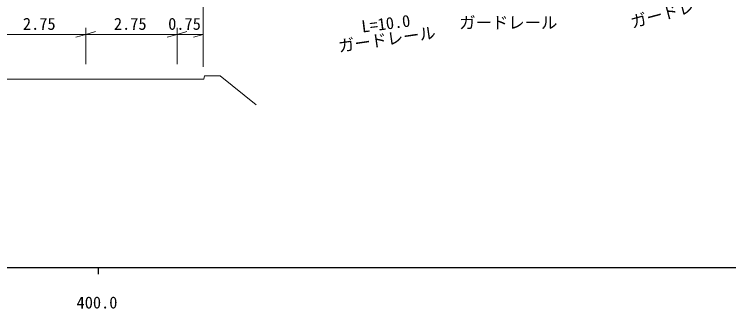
# Model space of a CAD drawing. Units: millimetres, scale not verified. Extents: x 40000 to 680000, y 20000 to 380000.
# Drawn here: x 455216 to 564299, y 198715 to 243661 of the extents above; entities that cross this region are included whole.
import ezdxf
from ezdxf.enums import TextEntityAlignment as Align

# ---------------------------------------------------------------- set-up
doc = ezdxf.new("R2010")
doc.units = ezdxf.units.MM
doc.header["$LTSCALE"] = 1000
for name, color, linetype, lineweight in [('M-BGD', 7, 'Continuous', 13), ('M-STR-HTXT', 7, 'Continuous', 13), ('M-TTL-BAND', 7, 'Continuous', 25)]:
    doc.layers.add(name, color=color, linetype=linetype, lineweight=lineweight)
doc.styles.add('ＭＳ ゴシック', font='')
doc.styles.get('ＭＳ ゴシック').set_extended_font_data('MS Gothic')

msp = doc.modelspace()

# ---------------------------------------------------------------- linework, layer by layer
at = {"layer": 'M-BGD'}
for p, q in [((448829, 233755), (484151, 233755)), ((484151, 233755), (484240, 234288)), ((484240, 234288), (486636, 234288)), ((486636, 234288), (492138, 229850))]:
    msp.add_line(p, q, dxfattribs=at)
at = {"layer": 'M-STR-HTXT'}
for p, q in [((484062, 246292), (484062, 235619)), ((466135, 241589), (466135, 236062)), ((480068, 241589), (480068, 236062)), ((452290, 240589), (466135, 240589)), ((466135, 240589), (464635, 240169)), ((466135, 240589), (467635, 241009)), ((466135, 240589), (480068, 240589)), ((480068, 240589), (478568, 240169)), ((480068, 240589), (481568, 241009)), ((480068, 240589), (484062, 240589)), ((484062, 240589), (482562, 240169))]:
    msp.add_line(p, q, dxfattribs=at)
at = {"layer": 'M-TTL-BAND'}
for p, q in [((40000, 205000), (579000, 205000)), ((468000, 205000), (468000, 204000))]:
    msp.add_line(p, q, dxfattribs=at)

# ---------------------------------------------------------------- texts
at = {"layer": 'M-STR-HTXT', "style": 'ＭＳ ゴシック'}
for s, rotation, p in [('ガードレール', 14.9, (549725, 240992)), ('L=10.0', 7.2, (508420, 240321)), ('ガードレール', 8.2, (504889, 237336))]:
    msp.add_text(s, height=1833, rotation=rotation, dxfattribs=at).set_placement(p, align=Align.BOTTOM_LEFT)
for s, p in [('ガードレール', (523141, 240929)), ('2.75', (456537, 240738)), ('2.75', (470427, 240738)), ('0.75', (478712, 240738))]:
    msp.add_text(s, height=1833, dxfattribs=at).set_placement(p, align=Align.BOTTOM_LEFT)
at = {"layer": 'M-TTL-BAND', "style": 'ＭＳ ゴシック'}
msp.add_text('400.0', height=1833, dxfattribs=at).set_placement((467844, 198195), align=Align.BOTTOM_CENTER)

doc.saveas('drawing.dxf')
